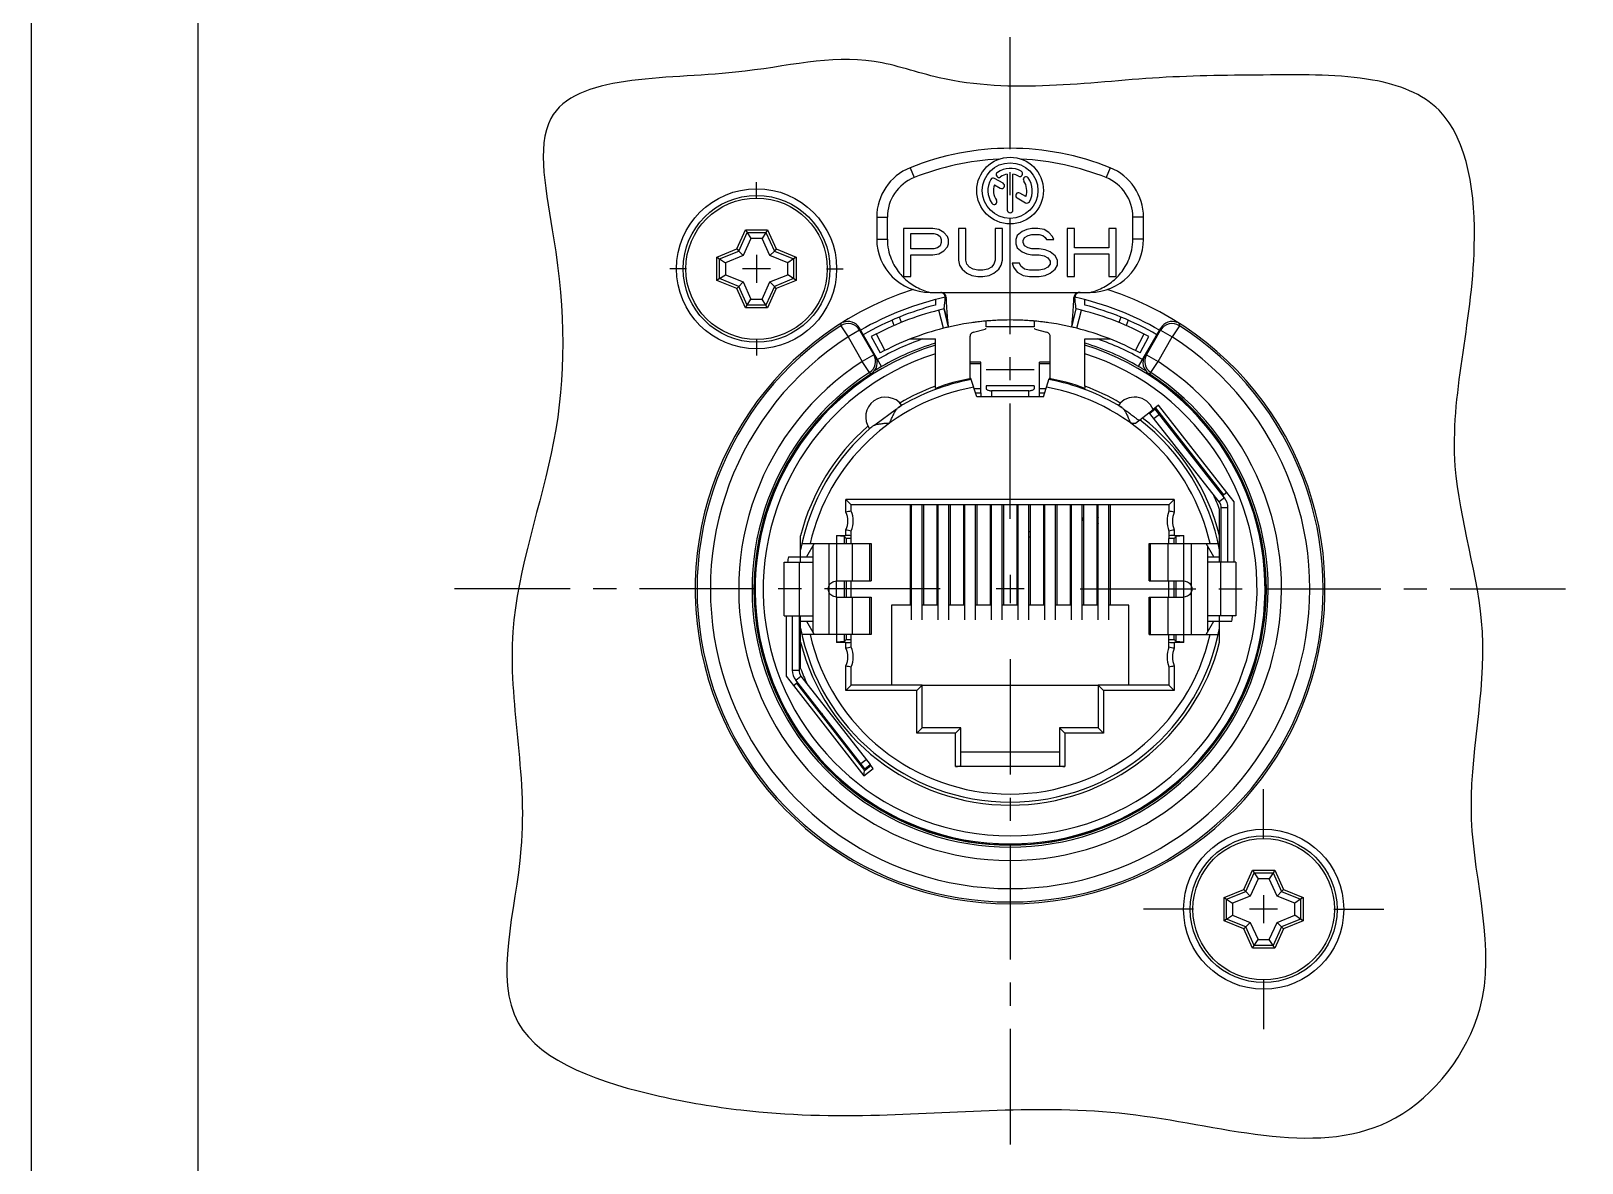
# Model space of a CAD drawing. Header units: millimetres. Extents: x 0 to 420, y 0 to 297.
# Drawn here: x 0 to 116.2, y 84.6 to 169.4 of the extents above; entities that cross this region are included whole.
import ezdxf

# ---------------------------------------------------------------- set-up
doc = ezdxf.new("R2010")
doc.units = ezdxf.units.MM
doc.header["$LTSCALE"] = 23.1
doc.linetypes.add('CENTER', pattern=[0.6, 0.375, -0.075, 0.075, -0.075])
doc.layers.get('0').update_dxf_attribs({"linetype": 'CONTINUOUS'})
for name, color, linetype in [('4171', 7, 'CONTINUOUS'), ('AUSFORMSCHRAEGEN', 7, 'CONTINUOUS'), ('BEZUGSACHSEN', 7, 'CONTINUOUS'), ('BOHRUNGEN', 7, 'CONTINUOUS'), ('DEFAULT_1', 7, 'CENTER'), ('FASEN', 7, 'CONTINUOUS'), ('RUNDUNGEN', 7, 'CONTINUOUS')]:
    doc.layers.add(name, color=color, linetype=linetype)

msp = doc.modelspace()

# ---------------------------------------------------------------- linework, layer by layer
at = {"color": 7, "linetype": 'CONTINUOUS'}
for p, q in [((0, 297), (0, 0)), ((12.5, 287), (12.5, 10)), ((72.84654, 158.01119), (72.21342, 158.37672)), ((73.16387, 158.69965), (73.16387, 156.0088)), ((73.58054, 156.0088), (73.58054, 158.69965)), ((72.20065, 157.90297), (72.6382, 157.65035)), ((73.89953, 156.92212), (74.53099, 156.55755)), ((74.54376, 157.0313), (74.10786, 157.28297)), ((63.37221, 155.46864), (63.37221, 153.83624)), ((64.17221, 153.83627), (64.17221, 155.46864)), ((65.37221, 154.63624), (65.37221, 151.03624)), ((67.57271, 154.63624), (65.37221, 154.63624)), ((68.03114, 154.55965), (67.57271, 154.63624)), ((69.49814, 154.63624), (69.49814, 152.26178)), ((70.04827, 154.63624), (69.49814, 154.63624)), ((70.04827, 152.26178), (70.04827, 154.63624)), ((72.24877, 154.63624), (72.24877, 152.26178)), ((72.79889, 154.63624), (72.24877, 154.63624)), ((72.79889, 152.26178), (72.79889, 154.63624)), ((74.99939, 154.63624), (74.63264, 154.55965)), ((75.45783, 154.63624), (74.99939, 154.63624)), ((75.91627, 154.55965), (75.45783, 154.63624)), ((77.65833, 154.63624), (77.65833, 151.03624)), ((78.20846, 154.63624), (77.65833, 154.63624)), ((78.20846, 153.18093), (78.20846, 154.63624)), ((80.77571, 154.63624), (80.77571, 153.18093)), ((81.32583, 154.63624), (80.77571, 154.63624)), ((81.32583, 151.03624), (81.32583, 154.63624)), ((82.57221, 153.83628), (82.57221, 155.46864)), ((83.37221, 153.83624), (83.37221, 155.46864)), ((65.92233, 153.10433), (65.92233, 154.25327)), ((65.92233, 154.25327), (67.66439, 154.25327)), ((67.66439, 154.25327), (67.93946, 154.17667)), ((67.93946, 154.17667), (68.12283, 154.02348)), ((68.39789, 154.32986), (68.03114, 154.55965)), ((68.12283, 154.02348), (68.21452, 153.79369)), ((68.21452, 153.5639), (68.12283, 153.33412)), ((68.21452, 153.79369), (68.21452, 153.5639)), ((68.67296, 154.02348), (68.39789, 154.32986)), ((68.76464, 153.79369), (68.67296, 154.02348)), ((68.67296, 153.25752), (68.76464, 153.48731)), ((68.76464, 153.48731), (68.76464, 153.79369)), ((73.89914, 154.10007), (73.80746, 153.79369)), ((73.80746, 153.79369), (73.80746, 153.48731)), ((73.80746, 153.48731), (73.89914, 153.18093)), ((74.26589, 154.40646), (73.89914, 154.10007)), ((74.63264, 154.55965), (74.26589, 154.40646)), ((74.35758, 153.7171), (74.44927, 153.94688)), ((74.35758, 153.5639), (74.35758, 153.7171)), ((74.44927, 153.33412), (74.35758, 153.5639)), ((74.44927, 153.94688), (74.72433, 154.10007)), ((74.72433, 154.10007), (74.99939, 154.17667)), ((74.99939, 154.17667), (75.54952, 154.17667)), ((75.54952, 154.17667), (75.82458, 154.10007)), ((75.82458, 154.10007), (76.00796, 153.94688)), ((76.28302, 154.32986), (75.91627, 154.55965)), ((76.00796, 153.94688), (76.09964, 153.79369)), ((76.09964, 153.79369), (76.64977, 153.79369)), ((76.55808, 154.02348), (76.28302, 154.32986)), ((76.64977, 153.79369), (76.55808, 154.02348)), ((67.66439, 153.10433), (65.92233, 153.10433)), ((65.92233, 151.03624), (65.92233, 152.64476)), ((65.92233, 152.64476), (67.57271, 152.64476)), ((67.57271, 152.64476), (68.03114, 152.72135)), ((67.93946, 153.18093), (67.66439, 153.10433)), ((68.12283, 153.33412), (67.93946, 153.18093)), ((68.03114, 152.72135), (68.39789, 152.95114)), ((68.39789, 152.95114), (68.67296, 153.25752)), ((69.49814, 152.26178), (69.58983, 151.8788)), ((70.13996, 151.95539), (70.04827, 152.26178)), ((72.24877, 152.26178), (72.15708, 151.95539)), ((72.70721, 151.8788), (72.79889, 152.26178)), ((73.89914, 153.18093), (74.26589, 152.87454)), ((74.26589, 152.87454), (74.63264, 152.72135)), ((74.72433, 153.18093), (74.44927, 153.33412)), ((74.63264, 152.72135), (74.99939, 152.64476)), ((74.99939, 153.10433), (74.72433, 153.18093)), ((75.54952, 153.10433), (74.99939, 153.10433)), ((74.99939, 152.64476), (75.54952, 152.64476)), ((76.00796, 153.02773), (75.54952, 153.10433)), ((75.54952, 152.64476), (75.91627, 152.56816)), ((75.91627, 152.56816), (76.19133, 152.41497)), ((76.37471, 152.87454), (76.00796, 153.02773)), ((76.19133, 152.41497), (76.37471, 152.18518)), ((76.74146, 152.56816), (76.37471, 152.87454)), ((76.92483, 152.26178), (76.74146, 152.56816)), ((76.92483, 151.8788), (76.92483, 152.26178)), ((80.77571, 153.18093), (78.20846, 153.18093)), ((78.20846, 151.03624), (78.20846, 152.72135)), ((78.20846, 152.72135), (80.77571, 152.72135)), ((80.77571, 152.72135), (80.77571, 151.03624)), ((69.58983, 151.8788), (69.77321, 151.57241)), ((69.77321, 151.57241), (70.13996, 151.26603)), ((70.32333, 151.72561), (70.13996, 151.95539)), ((70.13996, 151.26603), (70.50671, 151.11284)), ((70.59839, 151.57241), (70.32333, 151.72561)), ((70.50671, 151.11284), (70.96514, 151.03624)), ((70.96514, 151.49582), (70.59839, 151.57241)), ((71.33189, 151.49582), (70.96514, 151.49582)), ((71.69864, 151.57241), (71.33189, 151.49582)), ((71.33189, 151.03624), (71.79033, 151.11284)), ((71.97371, 151.72561), (71.69864, 151.57241)), ((71.79033, 151.11284), (72.15708, 151.26603)), ((72.15708, 151.95539), (71.97371, 151.72561)), ((72.15708, 151.26603), (72.52383, 151.57241)), ((72.52383, 151.57241), (72.70721, 151.8788)), ((73.53239, 152.03199), (73.62408, 151.72561)), ((74.08252, 152.03199), (73.53239, 152.03199)), ((73.62408, 151.72561), (73.89914, 151.34263)), ((73.89914, 151.34263), (74.35758, 151.11284)), ((74.17421, 151.8022), (74.08252, 152.03199)), ((74.44927, 151.57241), (74.17421, 151.8022)), ((74.35758, 151.11284), (74.81602, 151.03624)), ((74.81602, 151.49582), (74.44927, 151.57241)), ((75.54952, 151.49582), (74.81602, 151.49582)), ((75.91627, 151.57241), (75.54952, 151.49582)), ((75.54952, 151.03624), (76.00796, 151.11284)), ((76.19133, 151.72561), (75.91627, 151.57241)), ((76.00796, 151.11284), (76.37471, 151.26603)), ((76.37471, 151.95539), (76.19133, 151.72561)), ((76.37471, 152.18518), (76.37471, 151.95539)), ((76.37471, 151.26603), (76.74146, 151.57241)), ((76.74146, 151.57241), (76.92483, 151.8788)), ((65.37221, 151.03624), (65.92233, 151.03624)), ((70.96514, 151.03624), (71.33189, 151.03624)), ((74.81602, 151.03624), (75.54952, 151.03624)), ((77.65833, 151.03624), (78.20846, 151.03624)), ((80.77571, 151.03624), (81.32583, 151.03624)), ((67.37221, 149.83624), (79.37221, 149.83624)), ((67.77221, 149.29412), (67.77221, 148.88591)), ((78.97221, 148.88591), (78.97221, 149.29412)), ((68.43121, 148.59981), (68.74852, 147.23624)), ((77.99589, 147.23624), (78.31321, 148.59981)), ((70.87221, 142.00542), (70.43838, 143.38134)), ((75.87221, 142.00542), (76.30603, 143.38134)), ((67.77221, 142.64294), (67.77221, 142.80673)), ((75.87221, 142.00542), (70.87221, 142.00542)), ((71.17221, 142.29567), (71.17221, 142.00542)), ((75.57221, 142.00542), (75.57221, 142.29567)), ((78.97221, 142.80673), (78.97221, 142.64294)), ((82.77327, 140.0264), (84.08468, 141.05099)), ((83.80142, 140.82968), (83.85129, 140.76584)), ((90.16221, 134.15008), (89.62062, 134.84329)), ((65.87221, 133.92542), (65.87221, 126.40542)), ((65.97221, 125.28217), (65.97221, 133.92542)), ((66.77221, 125.28217), (66.77221, 133.92542)), ((66.87221, 133.92542), (66.87221, 126.40542)), ((67.87221, 133.92542), (67.87221, 126.40542)), ((67.97221, 125.28217), (67.97221, 133.92542)), ((68.77221, 125.28217), (68.77221, 133.92542)), ((68.87221, 133.92542), (68.87221, 126.40542)), ((69.87221, 133.92542), (69.87221, 126.40542)), ((69.97221, 125.28217), (69.97221, 133.92542)), ((70.77221, 125.28217), (70.77221, 133.92542)), ((70.87221, 133.92542), (70.87221, 126.40542)), ((71.87221, 133.92542), (71.87221, 126.40542)), ((71.97221, 125.28217), (71.97221, 133.92542)), ((72.77221, 125.28217), (72.77221, 133.92542)), ((72.87221, 133.92542), (72.87221, 126.40542)), ((73.87221, 133.92542), (73.87221, 126.40542)), ((73.97221, 125.28217), (73.97221, 133.92542)), ((74.77221, 125.28217), (74.77221, 133.92542)), ((74.87221, 133.92542), (74.87221, 126.40542)), ((75.87221, 133.92542), (75.87221, 126.40542)), ((75.97221, 125.28217), (75.97221, 133.92542)), ((76.77221, 125.28217), (76.77221, 133.92542)), ((76.87221, 133.92542), (76.87221, 126.40542)), ((77.87221, 133.92542), (77.87221, 126.40542)), ((77.97221, 125.28217), (77.97221, 133.92542)), ((78.77221, 125.28217), (78.77221, 133.92542)), ((78.87221, 133.92542), (78.87221, 126.40542)), ((79.87221, 133.92542), (79.87221, 126.40542)), ((79.97221, 125.28217), (79.97221, 133.92542)), ((80.77221, 125.28217), (80.77221, 133.92542)), ((80.87221, 133.92542), (80.87221, 126.40542)), ((89.30902, 134.59984), (89.38421, 134.65859)), ((89.69275, 129.60542), (89.69275, 133.6955)), ((90.16221, 129.60542), (90.16221, 134.15008)), ((79.87221, 133.2227), (79.97221, 132.93561)), ((89.07221, 129.60542), (89.07221, 133.57196)), ((57.67221, 129.60542), (57.67221, 131.59916)), ((60.35167, 131.60542), (60.35167, 131.00542)), ((60.93137, 131.54625), (60.35167, 131.5932)), ((60.93137, 131.54625), (60.93137, 131.00542)), ((60.93137, 131.54625), (61.08167, 131.39595)), ((85.81304, 131.54625), (85.66275, 131.39595)), ((86.39275, 131.5932), (85.81304, 131.54625)), ((85.81304, 131.00542), (85.81304, 131.54625)), ((86.39275, 131.00542), (86.39275, 131.60542)), ((57.76784, 131.00542), (62.95167, 131.00542)), ((58.68167, 131.00542), (58.10432, 130.00542)), ((58.58167, 130.83221), (58.58167, 124.37862)), ((62.95167, 131.00542), (62.95167, 128.20542)), ((83.79275, 131.00542), (88.97564, 131.00542)), ((83.79275, 128.20542), (83.79275, 131.00542)), ((88.6401, 130.00542), (88.06275, 131.00542)), ((88.16275, 130.83221), (88.16275, 124.37862)), ((56.45167, 125.60542), (56.45167, 129.60542)), ((56.45177, 129.60542), (57.57537, 129.60542)), ((56.75462, 130.00542), (58.58167, 130.00542)), ((88.16275, 130.00542), (89.07221, 130.00542)), ((90.29264, 129.60542), (89.16905, 129.60542)), ((90.29275, 129.60542), (90.29275, 125.60542)), ((60.35167, 127.00542), (60.35167, 128.20542)), ((60.35167, 128.20542), (62.95167, 128.20542)), ((60.93137, 128.20542), (60.93137, 127.00542)), ((73.37221, 128.65542), (73.37221, 126.55542)), ((83.79275, 128.20542), (86.39275, 128.20542)), ((85.81304, 127.00542), (85.81304, 128.20542)), ((86.39275, 127.00542), (86.39275, 128.20542)), ((60.35167, 127.00542), (62.95167, 127.00542)), ((62.95167, 127.00542), (62.95167, 124.20542)), ((74.42221, 127.60542), (72.32221, 127.60542)), ((83.79275, 127.00542), (86.39275, 127.00542)), ((83.79275, 124.20542), (83.79275, 127.00542)), ((56.45177, 125.60542), (57.57537, 125.60542)), ((56.58221, 125.60542), (56.58221, 121.06075)), ((57.05167, 125.60542), (57.05167, 121.51533)), ((57.67221, 121.63888), (57.67221, 125.60542)), ((64.47221, 126.40542), (64.47221, 120.40542)), ((65.97221, 126.40542), (64.47221, 126.40542)), ((67.97221, 126.40542), (66.77221, 126.40542)), ((69.97221, 126.40542), (68.77221, 126.40542)), ((71.97221, 126.40542), (70.77221, 126.40542)), ((73.97221, 126.40542), (72.77221, 126.40542)), ((75.97221, 126.40542), (74.77221, 126.40542)), ((77.97221, 126.40542), (76.77221, 126.40542)), ((79.97221, 126.40542), (78.77221, 126.40542)), ((82.27221, 126.40542), (80.77221, 126.40542)), ((82.27221, 120.40542), (82.27221, 126.40542)), ((89.07221, 123.61167), (89.07221, 125.60542)), ((90.29264, 125.60542), (89.16905, 125.60542)), ((57.67221, 125.20542), (58.58167, 125.20542)), ((58.10432, 125.20542), (58.68167, 124.20542)), ((88.06275, 124.20542), (88.6401, 125.20542)), ((88.16275, 125.20542), (89.98979, 125.20542)), ((62.95167, 124.20542), (57.76878, 124.20542)), ((60.35167, 124.20542), (60.35167, 123.60542)), ((60.93137, 123.66458), (60.35167, 123.61763)), ((60.93137, 124.20542), (60.93137, 123.66458)), ((60.93137, 123.66458), (61.08167, 123.81488)), ((83.79275, 124.20542), (88.97658, 124.20542)), ((85.81304, 123.66458), (85.66275, 123.81488)), ((85.81304, 123.66458), (85.81304, 124.20542)), ((86.39275, 123.61763), (85.81304, 123.66458)), ((86.39275, 123.60542), (86.39275, 124.20542)), ((56.58221, 121.06075), (57.12778, 120.37066)), ((57.43539, 120.61099), (57.35659, 120.54942)), ((66.77221, 120.40542), (79.97221, 120.40542)), ((69.67221, 115.40542), (77.07221, 115.40542))]:
    msp.add_line(p, q, dxfattribs=at)
at = {"color": 9, "linetype": 'CONTINUOUS'}
for p, q in [((65.87221, 159.17674), (66.17221, 158.43512)), ((80.87221, 159.17674), (80.57221, 158.43512)), ((63.37221, 155.46864), (64.17221, 155.46864)), ((83.37221, 155.46864), (82.57221, 155.46864)), ((63.37221, 153.83624), (64.17221, 153.83624)), ((83.37221, 153.83624), (82.57221, 153.83624)), ((75.17221, 147.25723), (71.57221, 147.25723)), ((75.17221, 144.03179), (71.57221, 144.03179)), ((75.17221, 142.84174), (71.57221, 142.84174)), ((71.97221, 142.46713), (71.97221, 142.00542)), ((74.77221, 142.00542), (74.77221, 142.46713)), ((64.86714, 141.0774), (63.23063, 139.89276)), ((89.43836, 134.43429), (89.04435, 134.12646)), ((89.69275, 133.6955), (89.19275, 133.6955)), ((69.87221, 131.91525), (69.97221, 131.91525)), ((74.77221, 131.91525), (74.87221, 131.91525)), ((79.87221, 131.91525), (79.97221, 131.91525)), ((59.78167, 131.00542), (59.78167, 124.20542)), ((60.35167, 131.00542), (60.35167, 128.20542)), ((61.52473, 131.00542), (61.52473, 128.20542)), ((62.83941, 131.00542), (62.83941, 128.20542)), ((83.905, 128.20542), (83.905, 131.00542)), ((85.21969, 128.20542), (85.21969, 131.00542)), ((86.39275, 128.20542), (86.39275, 131.00542)), ((86.96275, 124.20542), (86.96275, 131.00542)), ((57.57537, 129.60542), (57.57537, 125.60542)), ((89.16905, 125.60542), (89.16905, 129.60542)), ((60.35167, 127.00542), (60.35167, 124.20542)), ((61.52473, 127.00542), (61.52473, 124.20542)), ((62.83941, 127.00542), (62.83941, 124.20542)), ((83.905, 124.20542), (83.905, 127.00542)), ((85.21969, 124.20542), (85.21969, 127.00542)), ((86.39275, 124.20542), (86.39275, 127.00542)), ((57.05167, 121.51533), (57.55167, 121.51533)), ((57.30605, 120.77654), (57.70006, 121.08437)), ((60.47032, 116.72646), (60.34342, 116.72646))]:
    msp.add_line(p, q, dxfattribs=at)
at = {"color": 3, "linetype": 'CONTINUOUS'}
for p, q in [((65.97221, 133.81339), (65.87221, 133.6137)), ((89.19275, 129.60542), (89.19275, 133.6955)), ((78.87221, 132.70399), (78.77221, 132.99108)), ((79.87221, 132.78388), (79.97221, 132.4968)), ((69.97221, 131.48542), (69.87221, 131.48542)), ((74.87221, 131.48542), (74.77221, 131.48542)), ((79.97221, 131.48542), (79.87221, 131.48542)), ((57.55167, 125.60542), (57.55167, 121.51533)), ((60.15781, 117.12646), (60.03091, 117.12646)), ((60.97221, 116.08408), (60.97221, 115.92165))]:
    msp.add_line(p, q, dxfattribs=at)
at = {"color": 7, "linetype": 'CONTINUOUS'}
for radius in [2.5, 2.08333]:
    msp.add_circle((73.37221, 157.46713), radius, dxfattribs=at)
for centre, radius, start, end in [((73.37221, 140.63624), 20, 67.9756872, 112.0243128), ((73.37221, 140.63624), 19.2, 92.5446768, 112.0243128), ((73.37221, 140.63624), 19.2, 67.9756872, 87.4553232), ((67.37221, 155.46864), 4, 112.0243128, 180), ((67.37221, 155.46864), 3.2, 112.0243128, 180), ((73.37221, 157.46713), 1.66667, 150, 215), ((72.10925, 158.1963), 0.20833, 60, 150), ((72.53574, 158.66173), 0.20833, 125, 305), ((73.37221, 157.46713), 1.66667, 60, 125), ((73.37221, 157.46713), 1.25, 99.5940682, 125), ((73.37221, 157.46713), 1.25, 60, 80.4059318), ((74.10137, 158.73009), 0.20833, 240, 60), ((74.5668, 158.3036), 0.20833, 35, 215), ((73.37221, 157.46713), 1.25, 339.5940682, 35), ((73.37221, 157.46713), 1.66667, 330, 35), ((79.37221, 155.46864), 3.2, 0, 67.9756872), ((79.37221, 155.46864), 4, 0, 67.9756872), ((73.37221, 157.46713), 1.25, 159.5940682, 215), ((72.74237, 157.83077), 0.20833, 240, 60), ((74.0037, 157.10254), 0.20833, 60, 240), ((72.17761, 156.63067), 0.20833, 215, 35), ((73.37221, 156.0088), 0.20833, 180, 360), ((74.63516, 156.73797), 0.20833, 240, 330), ((67.37221, 153.83624), 4, 180, 270), ((79.37221, 153.83624), 4, 270, 360), ((73.37221, 127.60542), 22.00499, 104.7432356, 112.15), ((73.37221, 127.60542), 22.00499, 67.85, 75.2567644), ((73.37221, 127.36713), 20.4, 76.8923696, 103.1), ((73.37208, 127.36854), 20.39859, 92.654034, 94.0924208), ((73.37232, 127.36371), 20.40342, 92.5223093, 92.654094), ((73.37227, 127.36554), 20.4016, 87.4772752, 92.5223855), ((73.37209, 127.36371), 20.40342, 87.3457658, 87.4773514), ((73.37234, 127.36854), 20.39859, 85.9075792, 87.3458259), ((73.37221, 127.60542), 15.96956, 100.5011902, 121.6056783), ((73.37221, 127.60542), 16.04641, 100.5348722, 110.4254157), ((73.37221, 127.60542), 15.96956, 58.3943217, 79.4988098), ((73.37221, 127.60542), 16.04641, 69.5745843, 79.4651278), ((73.37221, 127.60542), 16.2, 59.3478204, 69.7767493), ((82.69553, 140.48508), 1.5, 22.1649597, 143.8364821), ((73.37221, 127.60542), 16.2, 131.148622, 165.7278792), ((73.37221, 127.60542), 15.96956, 130.1943217, 169.440004), ((73.37221, 127.60542), 15.96956, 10.559996, 52.505708), ((73.37221, 127.60542), 16.2, 14.2721208, 52.2949486), ((85.28012, 140.08145), 0.2, 159.6133173, 218), ((88.35843, 136.14139), 0.2, 218, 276.3866827), ((73.37221, 127.60542), 16.79552, 20.8085131, 24.9235614), ((88.49275, 133.6955), 1.2, 0, 38), ((73.37221, 127.60542), 16.79, 171.7818638, 173.1581594), ((73.37221, 127.60542), 16.79, 351.7818638, 353.1581594), ((73.37221, 127.60542), 15.96956, 190.559996, 349.440004), ((73.37221, 127.60542), 16.2, 194.2721208, 345.7278792), ((58.25167, 121.51533), 1.2, 180, 218), ((73.37221, 127.60542), 16.79552, 200.8085131, 204.9540542), ((58.38598, 119.06944), 0.2, 38, 97.8936145), ((61.46429, 115.12939), 0.2, 338.1063855, 38)]:
    msp.add_arc(centre, radius, start, end, dxfattribs=at)
at = {"color": 9, "linetype": 'CONTINUOUS'}
for start, end in [(100.2265313, 167.2195306), (12.7804694, 79.7734687), (192.7804694, 347.2195306)]:
    msp.add_arc((73.37221, 127.60542), 15.36959, start, end, dxfattribs=at)
at = {"color": 3, "linetype": 'CONTINUOUS'}
for centre, start, end in [((85.28012, 140.08145), 136.6069778, 144.6327688), ((88.35843, 136.14139), 291.3672312, 299.3930222), ((88.49275, 133.6955), 0, 38), ((58.25167, 121.51533), 180, 218), ((58.38598, 119.06944), 111.3672312, 119.7639315), ((61.46429, 115.12939), 316.2360685, 324.6327688)]:
    msp.add_arc(centre, 0.7, start, end, dxfattribs=at)
at = {"color": 7, "linetype": 'CONTINUOUS'}
for points, knots in [([(63.17765, 167.14666), (59.87034, 167.66349), (52.34767, 165.46675), (36.54265, 166.47485), (40.01676, 151.10819), (40.16035, 139.02373), (34.41159, 123.73556), (38.3942, 109.81383), (33.15236, 93.74358), (45.11859, 89.80538), (51.23248, 88.79099), (53.20384, 88.56179)], [0, 0, 0, 0, 0.094127045, 0.223096228, 0.304076154, 0.442074483, 0.573796842, 0.721098522, 0.83887147, 0.946679092, 1, 1, 1, 1]), ([(100.52549, 165.75331), (98.12356, 166.18179), (92.17557, 166.11365), (82.03521, 166.06774), (71.74644, 164.38545), (64.77702, 166.89673), (63.17765, 167.14666)], [0, 0, 0, 0, 0.191144834, 0.417194152, 0.863646617, 1, 1, 1, 1]), ([(82.79934, 88.19097), (89.57662, 87.33002), (100.52265, 83.59083), (111.06116, 97.2021), (106.47368, 110.36549), (110.1874, 123.90486), (105.07405, 138.24736), (109.0645, 150.60632), (107.45598, 163.52631), (102.51112, 165.3991), (100.52549, 165.75331)], [0, 0, 0, 0, 0.187839851, 0.287300369, 0.425003065, 0.560841775, 0.682330072, 0.842118991, 0.943655029, 1, 1, 1, 1]), ([(64.17221, 153.83627), (64.17221, 153.565), (64.22443, 153.05334), (64.43399, 152.35805), (64.72291, 151.77511), (65.06548, 151.28558), (65.45193, 150.8704), (65.87904, 150.51844), (66.34471, 150.22605), (66.84431, 149.99416), (67.19425, 149.88175), (67.37221, 149.83624)], [0, 0, 0, 0, 0.147629632, 0.27757579, 0.393246627, 0.500219718, 0.601623614, 0.700997522, 0.800566482, 0.900037726, 1, 1, 1, 1]), ([(79.37221, 149.83624), (79.55079, 149.8819), (79.90187, 149.99477), (80.40297, 150.22775), (80.86988, 150.52159), (81.29789, 150.87539), (81.68463, 151.29254), (82.02647, 151.7835), (82.31355, 152.3663), (82.52072, 153.05869), (82.57221, 153.56713), (82.57221, 153.83628)], [0, 0, 0, 0, 0.100312392, 0.200094039, 0.299983265, 0.399704659, 0.501448542, 0.608613559, 0.724157449, 0.853529507, 1, 1, 1, 1]), ([(64.35991, 140.05542), (64.40339, 140.16421), (64.48711, 140.36964), (64.61382, 140.65299), (64.73554, 140.88757), (64.82271, 141.02193), (64.86714, 141.0774)], [0, 0, 0, 0, 0.307231036, 0.581717878, 0.813614153, 1, 1, 1, 1]), ([(64.86714, 141.0774), (64.88768, 141.10303), (64.92918, 141.15013), (64.97784, 141.19039), (65.00303, 141.20629)], [0, 0, 0, 0, 0.524335886, 1, 1, 1, 1]), ([(81.74138, 141.20629), (81.76786, 141.18958), (81.82122, 141.14475), (81.86636, 141.09216), (81.88915, 141.06201)], [0, 0, 0, 0, 0.45307281, 1, 1, 1, 1]), ([(81.88313, 141.07315), (81.92979, 141.01166), (82.0171, 140.87257), (82.13816, 140.63684), (82.26092, 140.36091), (82.34214, 140.16141), (82.38451, 140.05542)], [0, 0, 0, 0, 0.203635821, 0.431782302, 0.698876204, 1, 1, 1, 1]), ([(63.06574, 139.80393), (63.08861, 139.82281), (63.14204, 139.85649), (63.19974, 139.88121), (63.23063, 139.89276)], [0, 0, 0, 0, 0.473522492, 1, 1, 1, 1]), ([(63.23063, 139.89276), (63.29724, 139.91766), (63.4523, 139.95854), (63.71347, 140.00093), (64.02218, 140.03275), (64.24329, 140.04811), (64.35991, 140.05542)], [0, 0, 0, 0, 0.186501505, 0.418791797, 0.693586509, 1, 1, 1, 1]), ([(82.38451, 140.05542), (82.45135, 140.05123), (82.58103, 140.04271), (82.71056, 140.03215), (82.77327, 140.0264)], [0, 0, 0, 0, 0.515398351, 1, 1, 1, 1]), ([(59.78012, 127.41324), (59.76709, 127.44375), (59.74708, 127.50692), (59.7368, 127.60542), (59.74708, 127.70391), (59.76709, 127.76708), (59.78012, 127.79759)], [0, 0, 0, 0, 0.252197862, 0.5, 0.747802138, 1, 1, 1, 1]), ([(86.96429, 127.79759), (86.97732, 127.76708), (86.99734, 127.70391), (87.00762, 127.60542), (86.99734, 127.50692), (86.97732, 127.44375), (86.96429, 127.41324)], [0, 0, 0, 0, 0.252197862, 0.5, 0.747802138, 1, 1, 1, 1]), ([(53.20384, 88.56179), (56.7632, 88.14796), (66.27223, 87.96083), (76.10315, 89.04162), (82.79934, 88.19097)], [0, 0, 0, 0, 0.356535009, 1, 1, 1, 1])]:
    msp.add_open_spline(points, degree=3, knots=knots, dxfattribs=at)
at = {"color": 9, "linetype": 'CONTINUOUS'}
for points, knots in [([(82.69553, 140.48508), (82.59682, 140.55653), (82.40538, 140.69519), (82.13442, 140.89099), (81.96268, 141.01605), (81.88313, 141.07315)], [0, 0, 0, 0, 0.364513657, 0.707067591, 1, 1, 1, 1]), ([(82.69553, 140.48508), (82.72327, 140.465), (82.77606, 140.42671), (82.85173, 140.37221), (82.91966, 140.32218), (82.98298, 140.2791), (83.01917, 140.24669), (83.03777, 140.23306)], [0, 0, 0, 0, 0.241692887, 0.460223627, 0.658028986, 0.837257828, 1, 1, 1, 1])]:
    msp.add_open_spline(points, degree=3, knots=knots, dxfattribs=at)
at = {"color": 7, "linetype": 'CONTINUOUS'}
for points in [[(59.78167, 127.79693), (59.80261, 127.85757), (59.85949, 127.9668), (59.99466, 128.10062), (60.165, 128.18597), (60.28719, 128.20494), (60.35167, 128.20542)], [(86.39275, 128.20542), (86.45723, 128.20494), (86.57941, 128.18597), (86.74976, 128.10062), (86.88492, 127.9668), (86.9418, 127.85757), (86.96275, 127.79693)], [(60.35167, 127.00542), (60.28719, 127.00589), (60.16501, 127.02486), (59.99466, 127.11021), (59.85949, 127.24403), (59.80261, 127.35326), (59.78167, 127.4139)], [(86.96275, 127.4139), (86.9418, 127.35326), (86.88492, 127.24403), (86.74976, 127.11021), (86.57941, 127.02486), (86.45723, 127.00589), (86.39275, 127.00542)]]:
    msp.add_open_spline(points, degree=3, dxfattribs=at)
at = {"color": 3, "linetype": 'CONTINUOUS'}
for points in [[(59.78167, 127.4139), (59.77143, 127.45507), (59.75645, 127.54064), (59.75645, 127.67019), (59.77143, 127.75576), (59.78167, 127.79693)], [(86.96275, 127.79693), (86.97299, 127.75576), (86.98797, 127.67019), (86.98797, 127.54064), (86.97299, 127.45507), (86.96275, 127.4139)]]:
    msp.add_open_spline(points, degree=3, knots=[0, 0, 0, 0, 0.329130237, 0.670869739, 1, 1, 1, 1], dxfattribs=at)
at = {"layer": '4171', "color": 7, "linetype": 'CONTINUOUS'}
for p, q in [((70.37221, 143.36756), (70.37221, 144.60546)), ((71.17221, 144.60542), (70.37221, 144.60542)), ((71.17221, 142.29567), (71.17221, 144.60539)), ((76.37221, 144.60542), (75.57221, 144.60542)), ((75.57221, 142.29567), (75.57221, 144.60539)), ((76.37221, 143.36756), (76.37221, 144.60546))]:
    msp.add_line(p, q, dxfattribs=at)
at = {"layer": '4171', "color": 9, "linetype": 'CONTINUOUS'}
for p, q in [((70.37221, 144.50862), (71.17221, 144.50862)), ((75.57221, 144.50862), (76.37221, 144.50862)), ((70.67492, 142.63113), (71.17221, 142.63113)), ((70.78069, 142.29567), (71.17221, 142.29567)), ((75.57221, 142.63113), (76.06949, 142.63113)), ((75.57221, 142.29567), (75.96372, 142.29567))]:
    msp.add_line(p, q, dxfattribs=at)
at = {"layer": 'AUSFORMSCHRAEGEN', "color": 7, "linetype": 'CONTINUOUS'}
for p, q in [((53.95363, 153.88643), (53.36939, 152.59369)), ((54.79078, 153.88643), (53.95363, 153.88643)), ((55.37502, 152.59369), (54.79078, 153.88643)), ((53.36939, 152.59369), (52.04119, 152.05029)), ((56.70323, 152.05029), (55.37502, 152.59369)), ((52.04119, 152.05029), (52.04119, 151.16054)), ((52.04119, 151.16054), (53.36939, 150.61714)), ((55.37502, 150.61714), (56.70323, 151.16054)), ((56.70323, 151.16054), (56.70323, 152.05029)), ((53.36939, 150.61714), (53.95363, 149.3244)), ((54.79078, 149.3244), (55.37502, 150.61714)), ((53.95363, 149.3244), (54.79078, 149.3244)), ((61.61277, 142.77336), (61.62068, 142.75966)), ((85.13164, 142.77336), (85.12373, 142.75966)), ((61.08167, 131.39595), (61.08167, 131.00542)), ((61.47221, 131.39595), (61.08167, 131.39595)), ((61.47221, 131.00542), (61.47221, 131.39595)), ((85.66275, 131.39595), (85.27221, 131.39595)), ((85.27221, 131.00542), (85.27221, 131.39595)), ((85.66275, 131.00542), (85.66275, 131.39595)), ((61.08167, 128.20542), (61.08167, 127.00542)), ((61.47221, 127.00542), (61.47221, 128.20542)), ((85.27221, 127.00542), (85.27221, 128.20542)), ((85.66275, 127.00542), (85.66275, 128.20542)), ((61.08167, 124.20542), (61.08167, 123.81488)), ((61.08167, 123.81488), (61.47221, 123.81488)), ((61.47221, 123.81488), (61.47221, 124.20542)), ((85.27221, 123.81488), (85.27221, 124.20542)), ((85.27221, 123.81488), (85.66275, 123.81488)), ((85.66275, 123.81488), (85.66275, 124.20542)), ((91.95363, 105.88643), (91.36939, 104.59369)), ((92.79078, 105.88643), (91.95363, 105.88643)), ((93.37502, 104.59369), (92.79078, 105.88643)), ((91.36939, 104.59369), (90.04119, 104.05029)), ((90.04119, 104.05029), (90.04119, 103.16054)), ((94.70323, 104.05029), (93.37502, 104.59369)), ((94.70323, 103.16054), (94.70323, 104.05029)), ((90.04119, 103.16054), (91.36939, 102.61714)), ((91.36939, 102.61714), (91.95363, 101.3244)), ((92.79078, 101.3244), (93.37502, 102.61714)), ((93.37502, 102.61714), (94.70323, 103.16054)), ((91.95363, 101.3244), (92.79078, 101.3244))]:
    msp.add_line(p, q, dxfattribs=at)
for radius, start, end in [(22.4, 102.5178737, 120), (22.4, 60, 77.4822299), (19.25185, 120, 121.9289038), (19.25185, 58.0710603, 60), (19.1768, 127.7921898, 52.2078102)]:
    msp.add_arc((73.37221, 127.60542), radius, start, end, dxfattribs=at)
at = {"layer": 'BEZUGSACHSEN', "color": 7, "linetype": 'CENTER'}
for p, q in [((54.37221, 156.85542), (54.37221, 158.10542)), ((49.12221, 151.60542), (47.87221, 151.60542)), ((59.62221, 151.60542), (60.87221, 151.60542)), ((54.37221, 146.35542), (54.37221, 145.10542))]:
    msp.add_line(p, q, dxfattribs=at)
at = {"layer": 'BEZUGSACHSEN', "color": 7, "linetype": 'CONTINUOUS'}
for p, q in [((54.37221, 152.65542), (54.37221, 150.55542)), ((55.42221, 151.60542), (53.32221, 151.60542))]:
    msp.add_line(p, q, dxfattribs=at)
for centre, radius, start, end in [((73.37221, 127.60542), 23.6, 107.9507649, 72.0492064), ((64.04889, 140.48508), 1.5, 36.1635179, 215.6364821), ((73.37221, 127.60542), 16.2, 110.2232507, 120.651378)]:
    msp.add_arc(centre, radius, start, end, dxfattribs=at)
for points, knots in [([(65.00303, 141.20629), (65.05008, 141.23599), (65.14108, 141.28201), (65.18996, 141.34044), (65.26673, 141.36086), (65.25989, 141.37021)], [0, 0, 0, 0, 0.547689813, 0.885957629, 1, 1, 1, 1]), ([(81.48452, 141.37021), (81.4777, 141.36088), (81.55592, 141.34001), (81.6043, 141.28154), (81.69515, 141.23548), (81.74138, 141.20629)], [0, 0, 0, 0, 0.113785951, 0.461772725, 1, 1, 1, 1]), ([(62.82979, 139.61112), (62.83654, 139.6017), (62.87992, 139.66825), (62.95069, 139.69643), (63.02283, 139.76851), (63.06574, 139.80393)], [0, 0, 0, 0, 0.114042371, 0.452310187, 1, 1, 1, 1])]:
    msp.add_open_spline(points, degree=3, knots=knots, dxfattribs=at)
at = {"layer": 'BOHRUNGEN', "color": 7, "linetype": 'CENTER'}
for p, q in [((92.37221, 108.85542), (92.37221, 112.60542)), ((87.12221, 103.60542), (83.37221, 103.60542)), ((97.62221, 103.60542), (101.37221, 103.60542)), ((92.37221, 98.35542), (92.37221, 94.60542))]:
    msp.add_line(p, q, dxfattribs=at)
at = {"layer": 'BOHRUNGEN', "color": 7, "linetype": 'CONTINUOUS'}
for p, q in [((92.37221, 104.65542), (92.37221, 102.55542)), ((93.42221, 103.60542), (91.32221, 103.60542))]:
    msp.add_line(p, q, dxfattribs=at)
for centre in [(54.37221, 151.60542), (92.37221, 103.60542)]:
    msp.add_circle(centre, 6, dxfattribs=at)
at = {"layer": 'DEFAULT_1', "color": 7, "linetype": 'CENTER'}
for p, q in [((73.37221, 132.85542), (73.37221, 168.95482)), ((68.12221, 127.60542), (30.51708, 127.60542)), ((78.62221, 127.60542), (116.22733, 127.60542)), ((73.37221, 122.35542), (73.37221, 84.75029))]:
    msp.add_line(p, q, dxfattribs=at)
at = {"layer": 'FASEN', "color": 7, "linetype": 'CONTINUOUS'}
for p, q in [((84.5017, 141.3768), (84.08468, 141.05099)), ((89.38421, 134.65859), (84.27422, 141.19908)), ((89.61169, 134.83631), (84.5017, 141.3768)), ((89.62062, 134.84329), (89.38421, 134.65859)), ((57.12911, 120.3717), (57.35659, 120.54942)), ((57.12911, 120.3717), (62.41683, 113.60373)), ((57.35659, 120.54942), (62.46658, 114.00894)), ((62.41688, 113.60377), (63.11708, 114.15082)), ((62.41688, 113.60377), (62.46658, 114.00894)), ((62.46658, 114.00894), (62.93939, 114.37833)), ((63.11708, 114.15082), (62.88953, 114.44218))]:
    msp.add_line(p, q, dxfattribs=at)
at = {"layer": 'RUNDUNGEN', "color": 9, "linetype": 'CONTINUOUS'}
for p, q in [((52.89246, 153.08817), (53.54168, 154.52469)), ((53.03964, 152.93557), (53.66881, 154.32773)), ((53.54168, 154.52469), (55.20274, 154.52469)), ((53.66881, 154.32773), (55.07561, 154.32773)), ((55.07561, 154.32773), (55.70477, 152.93557)), ((55.20274, 154.52469), (55.85195, 153.08817)), ((51.40293, 152.47877), (52.89246, 153.08817)), ((51.40293, 150.73206), (51.40293, 152.47877)), ((51.5999, 152.34655), (53.03964, 152.93557)), ((51.5999, 150.86428), (51.5999, 152.34655)), ((55.70477, 152.93557), (57.14452, 152.34655)), ((55.85195, 153.08817), (57.34148, 152.47877)), ((57.14452, 152.34655), (57.14452, 150.86428)), ((57.34148, 152.47877), (57.34148, 150.73206)), ((52.89246, 150.12266), (51.40293, 150.73206)), ((53.03964, 150.27526), (51.5999, 150.86428)), ((53.54168, 148.68614), (52.89246, 150.12266)), ((53.66881, 148.8831), (53.03964, 150.27526)), ((55.70477, 150.27526), (55.07561, 148.8831)), ((55.85195, 150.12266), (55.20274, 148.68614)), ((57.14452, 150.86428), (55.70477, 150.27526)), ((57.34148, 150.73206), (55.85195, 150.12266)), ((55.07561, 148.8831), (53.66881, 148.8831)), ((55.20274, 148.68614), (53.54168, 148.68614)), ((64.68343, 147.35846), (64.52297, 147.75264)), ((68.37467, 147.14554), (68.02779, 148.50187)), ((78.36974, 147.14554), (78.71662, 148.50187)), ((82.22144, 147.75264), (82.06098, 147.35846)), ((60.68078, 147.4833), (60.68812, 147.33973)), ((60.68812, 147.33973), (61.22848, 146.49902)), ((61.2268, 146.50194), (62.28779, 144.66424)), ((62.09437, 146.99895), (61.22848, 146.49902)), ((62.08327, 147.15843), (62.09437, 146.99895)), ((62.09437, 146.99895), (63.15541, 145.16117)), ((63.33684, 146.71995), (63.97796, 145.47537)), ((82.76645, 145.47537), (83.40757, 146.71995)), ((83.589, 145.16117), (84.65004, 146.99895)), ((84.45684, 144.66461), (85.51781, 146.50227)), ((84.65004, 146.99895), (84.6593, 147.13189)), ((84.65004, 146.99895), (85.51593, 146.49902)), ((84.6593, 147.13189), (84.66114, 147.15843)), ((86.05629, 147.33973), (85.51593, 146.49902)), ((86.05629, 147.33973), (86.06363, 147.4833)), ((63.15541, 145.16117), (62.28952, 144.66125)), ((62.83405, 143.82324), (62.28952, 144.66125)), ((63.15541, 145.16117), (63.28459, 145.07769)), ((83.45983, 145.07769), (83.589, 145.16117)), ((83.589, 145.16117), (84.4549, 144.66125)), ((83.91036, 143.82324), (84.4549, 144.66125)), ((62.83405, 143.82324), (62.96117, 143.73769)), ((83.78325, 143.73769), (83.91036, 143.82324)), ((84.55673, 140.68249), (84.16273, 140.37466)), ((61.07221, 133.35994), (61.07221, 134.32542)), ((85.67221, 134.32542), (61.07221, 134.32542)), ((85.67221, 134.32542), (85.67221, 133.35994)), ((61.07221, 131.60542), (61.07221, 132.05089)), ((85.67221, 132.05089), (85.67221, 131.60542)), ((61.07221, 123.15994), (61.07221, 123.60542)), ((85.67221, 123.60542), (85.67221, 123.15994)), ((61.07221, 120.00542), (61.07221, 121.85089)), ((85.67221, 121.85089), (85.67221, 120.00542)), ((66.37221, 120.00542), (61.07221, 120.00542)), ((66.37221, 116.80542), (66.37221, 120.00542)), ((85.67221, 120.00542), (80.37221, 120.00542)), ((80.37221, 120.00542), (80.37221, 116.80542)), ((69.27221, 116.80542), (66.37221, 116.80542)), ((69.27221, 114.3092), (69.27221, 116.80542)), ((80.37221, 116.80542), (77.47221, 116.80542)), ((77.47221, 116.80542), (77.47221, 114.3092)), ((62.18768, 114.52834), (62.58168, 114.83617)), ((90.89246, 105.08817), (91.54168, 106.52469)), ((91.03964, 104.93557), (91.66881, 106.32773)), ((91.54168, 106.52469), (93.20274, 106.52469)), ((91.66881, 106.32773), (93.07561, 106.32773)), ((93.07561, 106.32773), (93.70477, 104.93557)), ((93.20274, 106.52469), (93.85195, 105.08817)), ((89.40293, 104.47877), (90.89246, 105.08817)), ((89.5999, 104.34655), (91.03964, 104.93557)), ((93.70477, 104.93557), (95.14452, 104.34655)), ((93.85195, 105.08817), (95.34148, 104.47877)), ((89.40293, 102.73206), (89.40293, 104.47877)), ((89.5999, 102.86428), (89.5999, 104.34655)), ((95.14452, 104.34655), (95.14452, 102.86428)), ((95.34148, 104.47877), (95.34148, 102.73206)), ((90.89246, 102.12266), (89.40293, 102.73206)), ((91.03964, 102.27526), (89.5999, 102.86428)), ((95.14452, 102.86428), (93.70477, 102.27526)), ((95.34148, 102.73206), (93.85195, 102.12266)), ((91.54168, 100.68614), (90.89246, 102.12266)), ((91.66881, 100.8831), (91.03964, 102.27526)), ((93.70477, 102.27526), (93.07561, 100.8831)), ((93.85195, 102.12266), (93.20274, 100.68614)), ((93.20274, 100.68614), (91.54168, 100.68614)), ((93.07561, 100.8831), (91.66881, 100.8831))]:
    msp.add_line(p, q, dxfattribs=at)
at = {"layer": 'RUNDUNGEN', "color": 7, "linetype": 'CONTINUOUS'}
for p, q in [((53.54168, 154.52469), (53.66881, 154.32773)), ((53.66881, 154.32773), (53.95363, 153.88643)), ((55.07561, 154.32773), (54.79078, 153.88643)), ((55.20274, 154.52469), (55.07561, 154.32773)), ((51.40293, 152.47877), (51.5999, 152.34655)), ((51.5999, 152.34655), (52.04119, 152.05029)), ((52.89246, 153.08817), (53.03964, 152.93557)), ((53.03964, 152.93557), (53.36939, 152.59369)), ((55.70477, 152.93557), (55.37502, 152.59369)), ((55.85195, 153.08817), (55.70477, 152.93557)), ((57.14452, 152.34655), (56.70323, 152.05029)), ((57.34148, 152.47877), (57.14452, 152.34655)), ((51.5999, 150.86428), (52.04119, 151.16054)), ((57.14452, 150.86428), (56.70323, 151.16054)), ((51.5999, 150.86428), (51.40293, 150.73206)), ((52.89246, 150.12266), (53.03964, 150.27526)), ((53.03964, 150.27526), (53.36939, 150.61714)), ((55.70477, 150.27526), (55.37502, 150.61714)), ((55.85195, 150.12266), (55.70477, 150.27526)), ((57.34148, 150.73206), (57.14452, 150.86428)), ((53.54168, 148.68614), (53.66881, 148.8831)), ((53.66881, 148.8831), (53.95363, 149.3244)), ((55.07561, 148.8831), (54.79078, 149.3244)), ((55.20274, 148.68614), (55.07561, 148.8831)), ((65.23693, 147.59015), (65.07561, 147.98643)), ((68.74852, 147.23624), (68.43121, 148.59981)), ((77.99589, 147.23624), (78.31321, 148.59981)), ((81.66881, 147.98643), (81.50749, 147.59015)), ((63.74628, 144.278), (62.08327, 147.15843)), ((62.97015, 146.52535), (63.63817, 145.295)), ((70.37221, 144.60542), (70.37221, 146.55651)), ((70.6354, 146.84445), (71.50593, 147.08717)), ((75.23848, 147.08717), (76.10901, 146.84445)), ((76.37221, 144.60542), (76.37221, 146.55651)), ((82.99813, 144.278), (84.66114, 147.15843)), ((83.10625, 145.295), (83.77427, 146.52535)), ((65.88564, 146.34374), (67.77221, 146.34374)), ((67.77221, 142.80673), (67.77221, 146.34374)), ((78.97221, 142.80673), (78.97221, 146.34374)), ((78.97221, 146.34374), (80.85877, 146.34374)), ((71.57221, 142.84174), (71.57221, 142.61698)), ((74.77221, 142.46713), (71.97221, 142.46713)), ((75.17221, 142.84174), (75.17221, 142.61698)), ((84.2489, 141.07649), (83.8549, 140.76866)), ((89.43836, 134.43429), (84.2489, 141.07649)), ((61.07221, 134.32542), (61.47221, 133.92542)), ((61.47221, 133.44053), (61.47221, 133.92542)), ((85.27221, 133.92542), (61.47221, 133.92542)), ((85.67221, 134.32542), (85.27221, 133.92542)), ((85.27221, 133.92542), (85.27221, 133.44053)), ((60.35167, 131.60542), (61.07221, 131.60542)), ((61.47221, 131.39595), (61.47221, 131.9703)), ((85.27221, 131.9703), (85.27221, 131.39595)), ((85.67221, 131.60542), (86.39275, 131.60542)), ((57.57537, 129.60542), (58.56665, 129.60542)), ((89.16905, 129.60542), (88.17777, 129.60542)), ((57.57537, 125.60542), (58.56665, 125.60542)), ((89.16905, 125.60542), (88.17777, 125.60542)), ((61.07221, 123.60542), (60.35167, 123.60542)), ((61.47221, 123.24053), (61.47221, 123.81488)), ((85.27221, 123.24053), (85.27221, 123.81488)), ((86.39275, 123.60542), (85.67221, 123.60542)), ((61.47221, 120.40542), (61.47221, 121.7703)), ((85.27221, 121.7703), (85.27221, 120.40542)), ((62.49551, 114.13434), (57.30605, 120.77654)), ((61.07221, 120.00542), (61.47221, 120.40542)), ((66.77221, 120.40542), (61.47221, 120.40542)), ((66.37221, 120.00542), (66.77221, 120.40542)), ((66.77221, 117.20542), (66.77221, 120.40542)), ((85.27221, 120.40542), (79.97221, 120.40542)), ((79.97221, 120.40542), (79.97221, 117.20542)), ((80.37221, 120.00542), (79.97221, 120.40542)), ((85.67221, 120.00542), (85.27221, 120.40542)), ((66.37221, 116.80542), (66.77221, 117.20542)), ((69.67221, 117.20542), (66.77221, 117.20542)), ((69.27221, 116.80542), (69.67221, 117.20542)), ((69.67221, 114.36541), (69.67221, 117.20542)), ((79.97221, 117.20542), (77.07221, 117.20542)), ((77.07221, 117.20542), (77.07221, 114.36541)), ((77.47221, 116.80542), (77.07221, 117.20542)), ((80.37221, 116.80542), (79.97221, 117.20542)), ((62.49551, 114.13434), (62.88951, 114.44217)), ((77.47221, 114.3092), (69.27221, 114.3092)), ((91.54168, 106.52469), (91.66881, 106.32773)), ((91.66881, 106.32773), (91.95363, 105.88643)), ((93.07561, 106.32773), (92.79078, 105.88643)), ((93.20274, 106.52469), (93.07561, 106.32773)), ((90.89246, 105.08817), (91.03964, 104.93557)), ((91.03964, 104.93557), (91.36939, 104.59369)), ((93.70477, 104.93557), (93.37502, 104.59369)), ((93.85195, 105.08817), (93.70477, 104.93557)), ((89.40293, 104.47877), (89.5999, 104.34655)), ((89.5999, 104.34655), (90.04119, 104.05029)), ((95.14452, 104.34655), (94.70323, 104.05029)), ((95.34148, 104.47877), (95.14452, 104.34655)), ((89.5999, 102.86428), (89.40293, 102.73206)), ((89.5999, 102.86428), (90.04119, 103.16054)), ((91.03964, 102.27526), (91.36939, 102.61714)), ((93.70477, 102.27526), (93.37502, 102.61714)), ((95.14452, 102.86428), (94.70323, 103.16054)), ((95.34148, 102.73206), (95.14452, 102.86428)), ((90.89246, 102.12266), (91.03964, 102.27526)), ((91.66881, 100.8831), (91.95363, 101.3244)), ((93.07561, 100.8831), (92.79078, 101.3244)), ((93.85195, 102.12266), (93.70477, 102.27526)), ((91.54168, 100.68614), (91.66881, 100.8831)), ((93.20274, 100.68614), (93.07561, 100.8831))]:
    msp.add_line(p, q, dxfattribs=at)
at = {"layer": 'RUNDUNGEN', "color": 3, "linetype": 'CONTINUOUS'}
for p, q in [((89.04435, 134.12646), (83.8549, 140.76866)), ((57.70006, 121.08437), (62.88951, 114.44217))]:
    msp.add_line(p, q, dxfattribs=at)
at = {"layer": 'RUNDUNGEN', "color": 7, "linetype": 'CONTINUOUS'}
for centre in [(54.37221, 151.60542), (92.37221, 103.60542)]:
    msp.add_circle(centre, 5.5, dxfattribs=at)
at = {"layer": 'RUNDUNGEN', "color": 9, "linetype": 'CONTINUOUS'}
for centre in [(54.37221, 151.60542), (92.37221, 103.60542)]:
    msp.add_circle(centre, 5.3, dxfattribs=at)
at = {"layer": 'RUNDUNGEN', "color": 7, "linetype": 'CONTINUOUS'}
for centre, radius, start, end in [((68.18904, 149.43676), 0.39949, 2.3998979, 90.02084), ((78.55539, 149.43673), 0.39951, 89.9814957, 177.5964954), ((61.21731, 146.65889), 0.99968, 29.9788964, 112.0900725), ((73.37221, 127.60542), 22.00499, 112.15, 120), ((73.37221, 127.36713), 21.8, 104.1910883, 118.5), ((73.37387, 127.36051), 21.80683, 103.1003169, 104.1910637), ((73.37221, 127.36713), 20.4, 96.82085, 97.8616767), ((73.38481, 127.24756), 20.52022, 95.2510661, 96.8161446), ((73.37142, 127.37819), 20.38892, 94.0925016, 95.2471766), ((42.03395, 147.25825), 29.53825, 359.9980259, 0.8297358), ((73.37298, 127.37797), 20.38914, 84.7671131, 85.9074963), ((104.71214, 147.25824), 29.53993, 179.170303, 180.0019633), ((73.36647, 127.3125), 20.45493, 83.1813145, 84.7656716), ((73.37221, 127.36713), 20.4, 82.1388116, 83.1791), ((73.36712, 127.3464), 21.82134, 75.8093097, 76.8993307), ((73.37221, 127.36713), 21.8, 61.5, 75.8089117), ((73.37221, 127.60542), 22.00499, 60, 67.85), ((85.5271, 146.65889), 0.99968, 67.9099379, 150.0211012), ((73.37221, 127.36713), 20.4, 104.1804859, 118.5), ((73.37696, 127.34776), 20.41994, 103.1006616, 104.180092), ((73.37221, 127.36713), 20.4, 103.0143239, 103.100091), ((71.64025, 146.60375), 0.50173, 97.7945471, 105.528105), ((75.10416, 146.60375), 0.50173, 74.471895, 82.2054529), ((73.37065, 127.36094), 20.40638, 75.8195388, 76.8996866), ((73.37221, 127.36713), 20.4, 61.5, 75.8195141), ((73.37221, 127.60542), 19.10519, 107.0444828, 72.9555172), ((73.37221, 127.60542), 19.25538, 106.9075187, 120), ((73.37221, 127.60542), 19.25538, 60, 73.0924813), ((62.41892, 144.57758), 0.99973, 302.8466063, 30.0154995), ((84.32549, 144.57758), 0.99973, 149.9932146, 237.1688007), ((73.37221, 127.60542), 19.2, 122.8363727, 57.1636273), ((64.94332, 115.17679), 18.59066, 100.7610032, 102.0185908), ((59.61221, 132.70542), 2, 338.434815, 21.565185), ((87.13221, 132.70542), 2, 158.434815, 201.565185), ((81.80109, 115.17679), 18.59066, 77.9814092, 79.2389968), ((64.94332, 150.23404), 18.59066, 257.9814092, 259.2389968), ((81.80109, 150.23404), 18.59066, 280.7610032, 282.0185908), ((64.94332, 104.97679), 18.59066, 100.7610032, 102.0185908), ((59.61221, 122.50542), 2, 338.434815, 21.565185), ((87.13221, 122.50542), 2, 158.434815, 201.565185), ((81.80109, 104.97679), 18.59066, 77.9814092, 79.2389968), ((64.94332, 140.03404), 18.59066, 257.9814092, 259.2389968), ((81.80109, 140.03404), 18.59066, 280.7610032, 282.0185908)]:
    msp.add_arc(centre, radius, start, end, dxfattribs=at)
at = {"layer": 'RUNDUNGEN', "color": 9, "linetype": 'CONTINUOUS'}
for centre, radius, start, end in [((73.37221, 127.60542), 23.4591, 122.7305847, 57.2694153), ((73.37221, 127.60542), 22.45971, 122.7301754, 57.269872), ((61.22857, 146.49789), 1.00037, 30.0585744, 122.6996913), ((85.51585, 146.49788), 1.00037, 57.3005975, 149.9411509), ((73.37221, 127.60542), 19.85536, 109.3106664, 120), ((73.37221, 127.60542), 19.85536, 60, 70.6889132), ((73.37221, 127.60542), 20.34029, 123.0148444, 56.9852196), ((73.37221, 127.60542), 18.50521, 107.6144192, 72.3855851), ((62.2886, 144.66184), 1.00038, 303.0411392, 29.9444442), ((84.45576, 144.66183), 1.00033, 150.0531902, 236.9612325), ((73.37221, 127.60542), 19.3409, 123.0153563, 56.9846437), ((59.61221, 132.70542), 1.6, 335.853152, 24.146848), ((87.13221, 132.70542), 1.6, 155.853152, 204.146848), ((59.61221, 122.50542), 1.6, 335.853152, 24.146848), ((87.13221, 122.50542), 1.6, 155.853152, 204.146848)]:
    msp.add_arc(centre, radius, start, end, dxfattribs=at)
at = {"layer": 'RUNDUNGEN', "color": 7, "linetype": 'CONTINUOUS'}
for centre, ratio, start_param, end_param in [((61.07221, 131.59843), 0.017455065, 0, 1.570796327), ((85.67221, 131.59843), 0.017455065, 1.570796327, 3.141592654), ((61.07221, 123.6124), 0.017455065, -1.570796327, 0), ((85.67221, 123.6124), 0.017455065, -3.141592654, -1.570796327), ((69.27221, 114.36541), 0.140540835, -1.570796327, 0), ((77.47221, 114.36541), 0.140540835, 3.141592654, 4.71238898)]:
    msp.add_ellipse(centre, major_axis=(0.4, 0), ratio=ratio, start_param=start_param, end_param=end_param, dxfattribs=at)
for points, knots in [([(68.51757, 149.41191), (68.52191, 149.45381), (68.51633, 149.54131), (68.46393, 149.66162), (68.37303, 149.75898), (68.27501, 149.81117), (68.21012, 149.82721), (68.18832, 149.83078)], [0, 0, 0, 0, 0.216158996, 0.440067559, 0.660273433, 0.887237954, 1, 1, 1, 1]), ([(68.43121, 148.59981), (68.43183, 148.60541), (68.43426, 148.62735), (68.43952, 148.67588), (68.44811, 148.75575), (68.4602, 148.86892), (68.4761, 149.01816), (68.49581, 149.20337), (68.51012, 149.33897), (68.51767, 149.41191)], [0, 0, 0, 0, 0.020706358, 0.081067489, 0.179310444, 0.315817409, 0.499123916, 0.730658462, 1, 1, 1, 1]), ([(68.74852, 147.23624), (68.74762, 147.24559), (68.74414, 147.2822), (68.73671, 147.36309), (68.72486, 147.49558), (68.70869, 147.68225), (68.68829, 147.92622), (68.66421, 148.22818), (68.6376, 148.58626), (68.61024, 149.00037), (68.59473, 149.29574), (68.58815, 149.45348)], [0, 0, 0, 0, 0.012672756, 0.049615738, 0.109620511, 0.192165732, 0.302442658, 0.439985922, 0.600913723, 0.786957688, 1, 1, 1, 1]), ([(77.99589, 147.23624), (77.99679, 147.24559), (78.00027, 147.2822), (78.0077, 147.36309), (78.01955, 147.49558), (78.03573, 147.68225), (78.05613, 147.92622), (78.0802, 148.22818), (78.10681, 148.58626), (78.13417, 149.00037), (78.14968, 149.29574), (78.15627, 149.45348)], [0, 0, 0, 0, 0.012672756, 0.049615738, 0.109620511, 0.192165733, 0.302442657, 0.439985922, 0.600913724, 0.786957687, 1, 1, 1, 1]), ([(78.62189, 149.83624), (78.57795, 149.83624), (78.48912, 149.82176), (78.37136, 149.75905), (78.28045, 149.66166), (78.22805, 149.54132), (78.22247, 149.45379), (78.2268, 149.41188)], [0, 0, 0, 0, 0.202616058, 0.406572051, 0.604472573, 0.805716805, 1, 1, 1, 1]), ([(78.31321, 148.59981), (78.31258, 148.60541), (78.31016, 148.62735), (78.30489, 148.67587), (78.2963, 148.75575), (78.28421, 148.86891), (78.26831, 149.01815), (78.24861, 149.20334), (78.2343, 149.33894), (78.22675, 149.41186)], [0, 0, 0, 0, 0.020706518, 0.081068149, 0.17931191, 0.315819799, 0.499126702, 0.730662612, 1, 1, 1, 1]), ([(70.6354, 146.84445), (70.59824, 146.83409), (70.52844, 146.80541), (70.44238, 146.73821), (70.38569, 146.65292), (70.37221, 146.58784), (70.37221, 146.55651)], [0, 0, 0, 0, 0.277582573, 0.53609304, 0.774590251, 1, 1, 1, 1]), ([(76.37221, 146.55651), (76.37221, 146.58784), (76.35873, 146.65292), (76.30203, 146.73821), (76.21597, 146.80541), (76.14618, 146.83409), (76.10901, 146.84445)], [0, 0, 0, 0, 0.225409749, 0.46390696, 0.722417427, 1, 1, 1, 1]), ([(71.57221, 142.61698), (71.57221, 142.60028), (71.59281, 142.56094), (71.65458, 142.5227), (71.74256, 142.4913), (71.85167, 142.47169), (71.93106, 142.46713), (71.97221, 142.46713)], [0, 0, 0, 0, 0.110661424, 0.268029416, 0.474160268, 0.727301109, 1, 1, 1, 1]), ([(74.77221, 142.46713), (74.81335, 142.46713), (74.89274, 142.47169), (75.00185, 142.4913), (75.08983, 142.5227), (75.15161, 142.56094), (75.17221, 142.60028), (75.17221, 142.61698)], [0, 0, 0, 0, 0.272698891, 0.525839732, 0.731970584, 0.889338576, 1, 1, 1, 1]), ([(59.24475, 118.29196), (59.27305, 118.25575), (59.31943, 118.18104), (59.38032, 118.07032), (59.41588, 117.97134), (59.43203, 117.91029), (59.43755, 117.88631)], [0, 0, 0, 0, 0.304835761, 0.581498909, 0.83678351, 1, 1, 1, 1])]:
    msp.add_open_spline(points, degree=3, knots=knots, dxfattribs=at)
at = {"layer": 'RUNDUNGEN', "color": 9, "linetype": 'CONTINUOUS'}
for points, knots in [([(68.58817, 149.45348), (68.58585, 149.45112), (68.57778, 149.44375), (68.55598, 149.42685), (68.5335, 149.41659), (68.51757, 149.41191)], [0, 0, 0, 0, 0.120072108, 0.396970165, 1, 1, 1, 1]), ([(78.15625, 149.45348), (78.15856, 149.45112), (78.16664, 149.44375), (78.18843, 149.42687), (78.21089, 149.41657), (78.2268, 149.41188)], [0, 0, 0, 0, 0.120106518, 0.397203971, 1, 1, 1, 1])]:
    msp.add_open_spline(points, degree=3, knots=knots, dxfattribs=at)

doc.saveas('drawing.dxf')
